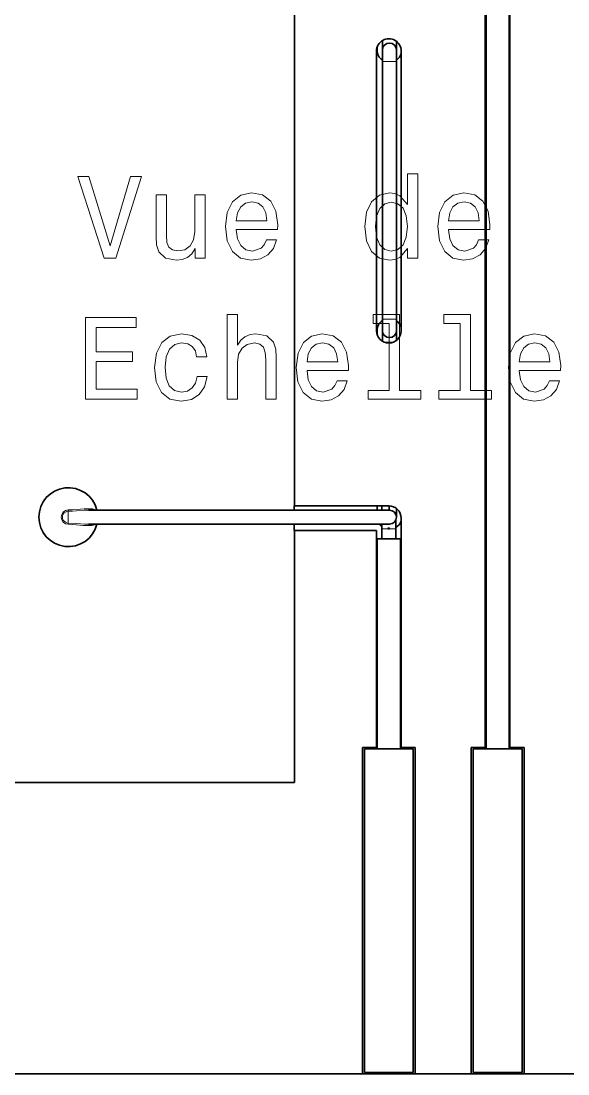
# Model space of a CAD drawing. Extents: x 315 to 857, y 212 to 651.
# Drawn here: x 669.19 to 692.66, y 289.08 to 334.25 of the extents above; entities that cross this region are included whole.
import ezdxf

# ---------------------------------------------------------------- set-up
doc = ezdxf.new("R2010")
doc.units = 0

msp = doc.modelspace()

# ---------------------------------------------------------------- linework, layer by layer
at = {"color": 7, "lineweight": 35}
for p, q in [((680.916, 313.451), (680.916, 352.342)), ((689.11, 303.08), (689.11, 344.964)), ((690.168, 344.964), (690.168, 303.08)), ((689.14, 303.03), (689.14, 344.03)), ((690.14, 303.03), (690.14, 344.03)), ((652.739, 301.577), (680.916, 301.577)), ((683.836, 289.079), (645.169, 289.079)), ((701.549, 289.079), (645.169, 289.079))]:
    msp.add_line(p, q, dxfattribs=at)
at = {"color": 7, "lineweight": 35, "ltscale": 0.010143}
msp.add_line((684.694, 333.413), (684.694, 333.007), dxfattribs=at)
at = {"color": 7, "lineweight": 35, "ltscale": 0.009331}
msp.add_line((685.294, 333.38), (685.294, 333.007), dxfattribs=at)
at = {"color": 7, "lineweight": 35, "ltscale": 0.299998}
for p, q in [((684.441, 320.962), (684.441, 332.962)), ((685.5, 332.962), (685.5, 320.962))]:
    msp.add_line(p, q, dxfattribs=at)
at = {"color": 7, "lineweight": 35, "ltscale": 0.002743}
msp.add_line((684.465, 333.007), (684.465, 333.117), dxfattribs=at)
at = {"color": 7, "lineweight": 35, "ltscale": 0.0125}
for p, q in [((684.694, 333.007), (684.694, 332.507)), ((685.294, 333.007), (685.294, 332.507)), ((684.694, 320.966), (684.694, 321.466)), ((685.294, 320.966), (685.294, 321.466)), ((684.494, 313.266), (684.994, 313.266)), ((684.494, 312.666), (684.994, 312.666))]:
    msp.add_line(p, q, dxfattribs=at)
at = {"color": 7, "lineweight": 35, "ltscale": 0.276017}
for p, q in [((684.694, 332.507), (684.694, 321.466)), ((685.294, 332.507), (685.294, 321.466))]:
    msp.add_line(p, q, dxfattribs=at)
at = {"color": 7, "lineweight": 13, "ltscale": 0.015001}
for p, q in [((685.294, 332.507), (684.694, 332.507)), ((685.294, 321.466), (684.694, 321.466))]:
    msp.add_line(p, q, dxfattribs=at)
at = {"color": 7, "lineweight": 35, "ltscale": 0.003988}
msp.add_line((684.465, 320.807), (684.465, 320.966), dxfattribs=at)
at = {"color": 7, "lineweight": 35, "ltscale": 0.011384}
msp.add_line((684.694, 320.511), (684.694, 320.966), dxfattribs=at)
at = {"color": 7, "lineweight": 35, "ltscale": 0.010585}
msp.add_line((685.294, 320.543), (685.294, 320.966), dxfattribs=at)
at = {"color": 7, "lineweight": 13, "ltscale": 0.00932}
msp.add_line((685.157, 320.466), (684.784, 320.466), dxfattribs=at)
at = {"color": 7, "lineweight": 13, "ltscale": 0.001376}
for p, q in [((671.216, 313.273), (671.216, 313.218)), ((671.216, 312.659), (671.216, 312.714))]:
    msp.add_line(p, q, dxfattribs=at)
at = {"color": 7, "lineweight": 13, "ltscale": 0.006312}
msp.add_line((671.216, 313.218), (671.216, 312.966), dxfattribs=at)
at = {"color": 7, "lineweight": 35, "ltscale": 0.310155}
for p, q in [((684.494, 313.266), (672.088, 313.266)), ((684.494, 312.666), (672.088, 312.666))]:
    msp.add_line(p, q, dxfattribs=at)
at = {"color": 7, "lineweight": 35, "ltscale": 0.004631}
for p, q in [((680.912, 313.266), (680.912, 313.451)), ((684.67, 313.266), (684.67, 313.451))]:
    msp.add_line(p, q, dxfattribs=at)
at = {"color": 7, "lineweight": 35, "ltscale": 0.000100708}
msp.add_line((680.912, 313.451), (680.916, 313.451), dxfattribs=at)
at = {"color": 7, "lineweight": 35, "ltscale": 0.101004}
msp.add_line((680.916, 313.451), (684.956, 313.451), dxfattribs=at)
at = {"color": 7, "lineweight": 35, "ltscale": 0.004623}
msp.add_line((684.465, 313.266), (684.465, 313.451), dxfattribs=at)
at = {"color": 7, "lineweight": 35, "ltscale": 0.000326821}
msp.add_line((684.956, 313.451), (684.969, 313.452), dxfattribs=at)
at = {"color": 7, "lineweight": 35, "ltscale": 0.004659}
msp.add_line((684.982, 313.266), (684.982, 313.452), dxfattribs=at)
at = {"color": 7, "lineweight": 35, "ltscale": 0.009376}
msp.add_line((685.294, 312.966), (685.294, 313.341), dxfattribs=at)
at = {"color": 7, "lineweight": 13, "ltscale": 0.006311}
msp.add_line((671.216, 312.966), (671.216, 312.714), dxfattribs=at)
at = {"color": 7, "lineweight": 35, "ltscale": 0.006836}
msp.add_line((680.912, 312.393), (680.912, 312.666), dxfattribs=at)
at = {"color": 7, "lineweight": 35, "ltscale": 0.00501}
msp.add_line((684.67, 312.466), (684.67, 312.666), dxfattribs=at)
at = {"color": 7, "lineweight": 35, "ltscale": 0.009568}
msp.add_line((685.27, 312.466), (685.27, 312.849), dxfattribs=at)
at = {"color": 7, "lineweight": 35, "ltscale": 0.246049}
msp.add_line((685.5, 312.922), (685.5, 303.08), dxfattribs=at)
at = {"color": 7, "lineweight": 35, "ltscale": 0.000102234}
msp.add_line((680.912, 312.393), (680.916, 312.393), dxfattribs=at)
at = {"color": 7, "lineweight": 35, "ltscale": 0.088135}
msp.add_line((684.441, 312.393), (680.916, 312.393), dxfattribs=at)
at = {"color": 7, "lineweight": 35, "ltscale": 0.270382}
msp.add_line((680.916, 301.577), (680.916, 312.393), dxfattribs=at)
at = {"color": 7, "lineweight": 35, "ltscale": 0.232819}
msp.add_line((684.441, 303.08), (684.441, 312.393), dxfattribs=at)
at = {"color": 7, "lineweight": 13, "ltscale": 0.00692}
for p, q in [((684.67, 312.466), (684.947, 312.466)), ((684.993, 312.466), (685.27, 312.466))]:
    msp.add_line(p, q, dxfattribs=at)
at = {"color": 7, "lineweight": 35, "ltscale": 0.010909}
for p, q in [((684.67, 312.466), (684.67, 312.03)), ((685.27, 312.466), (685.27, 312.03))]:
    msp.add_line(p, q, dxfattribs=at)
at = {"color": 7, "lineweight": 35, "ltscale": 0.001161}
msp.add_line((684.947, 312.466), (684.993, 312.466), dxfattribs=at)
at = {"color": 7, "lineweight": 35, "ltscale": 0.025}
msp.add_line((685.47, 312.03), (684.47, 312.03), dxfattribs=at)
at = {"color": 7, "lineweight": 35, "ltscale": 0.225}
for p, q in [((684.47, 303.03), (684.47, 312.03)), ((685.47, 303.03), (685.47, 312.03))]:
    msp.add_line(p, q, dxfattribs=at)
at = {"color": 7, "lineweight": 35, "ltscale": 0.015125}
for p, q in [((683.836, 303.08), (684.441, 303.08)), ((685.5, 303.08), (686.105, 303.08))]:
    msp.add_line(p, q, dxfattribs=at)
at = {"color": 7, "lineweight": 35, "ltscale": 0.350005}
for p, q in [((683.836, 289.08), (683.836, 303.08)), ((686.105, 303.08), (686.105, 289.08)), ((688.505, 289.08), (688.505, 303.08)), ((690.773, 303.08), (690.773, 289.08))]:
    msp.add_line(p, q, dxfattribs=at)
at = {"color": 7, "lineweight": 35, "ltscale": 0.052499}
for p, q in [((683.921, 303.03), (686.021, 303.03)), ((690.689, 303.03), (688.589, 303.03)), ((683.921, 289.134), (686.021, 289.134)), ((690.689, 289.134), (688.589, 289.134))]:
    msp.add_line(p, q, dxfattribs=at)
at = {"color": 7, "lineweight": 35, "ltscale": 0.347379}
for p, q in [((683.921, 289.134), (683.921, 303.03)), ((686.021, 289.134), (686.021, 303.03)), ((688.589, 289.134), (688.589, 303.03)), ((690.689, 289.134), (690.689, 303.03))]:
    msp.add_line(p, q, dxfattribs=at)
at = {"color": 7, "lineweight": 35, "ltscale": 0.015115}
msp.add_line((688.505, 303.08), (689.11, 303.08), dxfattribs=at)
at = {"color": 7, "lineweight": 35, "ltscale": 0.015132}
msp.add_line((690.168, 303.08), (690.773, 303.08), dxfattribs=at)
at = {"color": 7, "lineweight": 35, "ltscale": 0.060013}
msp.add_line((688.505, 289.079), (686.105, 289.079), dxfattribs=at)
at = {"color": 7, "lineweight": 35, "ltscale": 0.269382}
msp.add_line((701.549, 289.079), (690.773, 289.079), dxfattribs=at)
at = {"color": 7, "lineweight": 13}
for points in [[(673.884, 327.584), (673.006, 324.604), (672.103, 327.584), (671.624, 327.584), (672.754, 324.079), (673.258, 324.079), (674.363, 327.584)], [(685.771, 324.498), (685.771, 324.079), (686.214, 324.079), (686.214, 327.7), (685.776, 327.7), (685.776, 326.374), (685.438, 326.757), (685.231, 326.848), (684.994, 326.883), (684.565, 326.783), (684.232, 326.5), (684.016, 326.046), (683.94, 325.436), (684.016, 324.826), (684.232, 324.367), (684.565, 324.079), (684.994, 323.984), (685.231, 324.019), (685.443, 324.11)], [(677.086, 326.788), (676.642, 326.788), (676.642, 325.224), (676.592, 324.861), (676.446, 324.599), (676.219, 324.438), (675.921, 324.387), (675.684, 324.427), (675.533, 324.548), (675.447, 324.755), (675.427, 325.048), (675.427, 326.788), (674.983, 326.788), (674.983, 325.007), (674.998, 324.649), (675.094, 324.352), (675.387, 324.079), (675.856, 323.984), (676.108, 324.019), (676.325, 324.11), (676.511, 324.266), (676.662, 324.493), (676.662, 324.079), (677.086, 324.079)], [(678.423, 325.305), (680.198, 325.305), (680.203, 325.512), (680.122, 326.092), (679.9, 326.525), (679.547, 326.788), (679.078, 326.883), (678.619, 326.783), (678.266, 326.5), (678.039, 326.041), (677.959, 325.436), (678.034, 324.816), (678.261, 324.362), (678.609, 324.079), (679.063, 323.984), (679.456, 324.049), (679.779, 324.221), (680.016, 324.493), (680.152, 324.856), (679.714, 324.856), (679.623, 324.654), (679.492, 324.503), (679.119, 324.382), (678.831, 324.438), (678.614, 324.614), (678.473, 324.901), (678.423, 325.29)], [(687.531, 325.305), (689.306, 325.305), (689.311, 325.512), (689.23, 326.092), (689.008, 326.525), (688.655, 326.788), (688.186, 326.883), (687.727, 326.783), (687.374, 326.5), (687.147, 326.041), (687.067, 325.436), (687.142, 324.816), (687.369, 324.362), (687.717, 324.079), (688.171, 323.984), (688.564, 324.049), (688.887, 324.221), (689.124, 324.493), (689.26, 324.856), (688.822, 324.856), (688.731, 324.654), (688.6, 324.503), (688.227, 324.382), (687.939, 324.438), (687.722, 324.614), (687.581, 324.901), (687.531, 325.29)], [(678.423, 325.678), (678.478, 326.026), (678.614, 326.283), (678.821, 326.44), (679.093, 326.495), (679.361, 326.44), (679.567, 326.283), (679.693, 326.026), (679.739, 325.678)], [(685.07, 326.485), (685.362, 326.414), (685.584, 326.218), (685.715, 325.89), (685.766, 325.436), (685.715, 324.977), (685.584, 324.649), (685.362, 324.448), (685.07, 324.382), (684.792, 324.448), (684.58, 324.649), (684.439, 324.982), (684.394, 325.436), (684.439, 325.885), (684.58, 326.213), (684.792, 326.414)], [(687.531, 325.678), (687.586, 326.026), (687.722, 326.283), (687.929, 326.44), (688.201, 326.495), (688.469, 326.44), (688.675, 326.283), (688.802, 326.026), (688.847, 325.678)], [(678.034, 318.033), (678.478, 318.033), (678.478, 319.596), (678.523, 319.954), (678.67, 320.216), (678.897, 320.378), (679.199, 320.438), (679.441, 320.388), (679.593, 320.252), (679.668, 320.025), (679.693, 319.722), (679.693, 318.033), (680.137, 318.033), (680.137, 319.813), (680.117, 320.171), (680.026, 320.468), (679.729, 320.741), (679.265, 320.837), (679.013, 320.801), (678.796, 320.706), (678.614, 320.554), (678.478, 320.347), (678.478, 321.654), (678.034, 321.654)], [(684.989, 321.28), (684.989, 318.406), (684.076, 318.406), (684.076, 318.033), (686.34, 318.033), (686.34, 318.406), (685.433, 318.406), (685.433, 321.654), (684.293, 321.654), (684.293, 321.28)], [(688.025, 321.28), (688.025, 318.406), (687.112, 318.406), (687.112, 318.033), (689.376, 318.033), (689.376, 318.406), (688.469, 318.406), (688.469, 321.654), (687.329, 321.654), (687.329, 321.28)], [(671.947, 318.033), (674.166, 318.033), (674.166, 318.456), (672.411, 318.456), (672.411, 319.641), (673.974, 319.641), (673.974, 320.06), (672.411, 320.06), (672.411, 321.109), (674.126, 321.109), (674.126, 321.533), (671.947, 321.533)], [(676.723, 319.843), (677.162, 319.843), (677.071, 320.247), (676.854, 320.564), (676.516, 320.761), (676.077, 320.837), (675.593, 320.736), (675.225, 320.453), (674.993, 319.994), (674.912, 319.379), (674.988, 318.769), (675.215, 318.315), (675.573, 318.033), (676.062, 317.937), (676.496, 318.012), (676.834, 318.224), (677.066, 318.557), (677.167, 319.001), (676.743, 319.001), (676.667, 318.718), (676.526, 318.507), (676.325, 318.376), (676.077, 318.335), (675.77, 318.401), (675.548, 318.602), (675.412, 318.93), (675.366, 319.394), (675.412, 319.848), (675.553, 320.176), (675.78, 320.378), (676.077, 320.448), (676.34, 320.403), (676.536, 320.287), (676.667, 320.095)], [(681.459, 319.258), (683.234, 319.258), (683.239, 319.465), (683.158, 320.045), (682.936, 320.479), (682.583, 320.741), (682.114, 320.837), (681.655, 320.736), (681.302, 320.453), (681.075, 319.994), (680.995, 319.389), (681.07, 318.769), (681.297, 318.315), (681.645, 318.033), (682.099, 317.937), (682.492, 318.002), (682.815, 318.174), (683.052, 318.446), (683.188, 318.809), (682.75, 318.809), (682.659, 318.608), (682.528, 318.456), (682.155, 318.335), (681.867, 318.391), (681.65, 318.567), (681.509, 318.855), (681.459, 319.243)], [(690.567, 319.258), (692.342, 319.258), (692.347, 319.465), (692.266, 320.045), (692.044, 320.479), (691.691, 320.741), (691.222, 320.837), (690.763, 320.736), (690.41, 320.453), (690.183, 319.994), (690.103, 319.389), (690.178, 318.769), (690.405, 318.315), (690.753, 318.033), (691.207, 317.937), (691.6, 318.002), (691.923, 318.174), (692.16, 318.446), (692.296, 318.809), (691.858, 318.809), (691.767, 318.608), (691.636, 318.456), (691.263, 318.335), (690.975, 318.391), (690.758, 318.567), (690.617, 318.855), (690.567, 319.243)], [(681.459, 319.631), (681.514, 319.979), (681.65, 320.236), (681.857, 320.393), (682.129, 320.448), (682.397, 320.393), (682.603, 320.236), (682.729, 319.979), (682.775, 319.631)], [(690.567, 319.631), (690.622, 319.979), (690.758, 320.236), (690.965, 320.393), (691.237, 320.448), (691.505, 320.393), (691.711, 320.236), (691.838, 319.979), (691.883, 319.631)]]:
    msp.add_lwpolyline(points, close=True, dxfattribs=at)
for points in [[(672.418, 313.266), (672.252, 313.316), (672.135, 313.329), (671.899, 313.325), (671.739, 313.311), (671.387, 313.279)], [(672.088, 313.266), (671.896, 313.259), (671.574, 313.234), (671.394, 313.223)], [(671.216, 312.714), (671.55, 312.7), (671.921, 312.671), (672.088, 312.666)], [(671.216, 312.659), (671.557, 312.64), (671.858, 312.61), (672.038, 312.601), (672.212, 312.61), (672.296, 312.625), (672.417, 312.666)]]:
    msp.add_lwpolyline(points, dxfattribs=at)
at = {"color": 7, "lineweight": 35}
msp.add_lwpolyline([(684.947, 312.466), (684.961, 312.501), (684.983, 312.497), (684.993, 312.466)], dxfattribs=at)
for centre, radius, start, end in [((684.971, 332.962), 0.529, 0.0068, 180.0154), ((684.994, 333.007), 0.529, 180.0166, 235.4836), ((684.994, 333.007), 0.3, 0, 180), ((684.995, 333.007), 0.528, 304.4851, 343.0231), ((684.993, 320.967), 0.528, 124.4903, 180.0407), ((684.991, 320.964), 0.532, 17.1825, 55.3865), ((684.971, 320.962), 0.529, 179.9911, 359.9891), ((684.994, 320.966), 0.3, 180, 360), ((671.216, 312.966), 1.264, 13.7306, 346.2694), ((684.969, 312.922), 0.531, 359.9986, 90.0025), ((684.994, 312.966), 0.3, 270, 90), ((684.996, 312.968), 0.532, 214.62, 232.1817), ((684.995, 312.966), 0.528, 301.3999, 343.0158)]:
    msp.add_arc(centre, radius, start, end, dxfattribs=at)
at = {"color": 7, "lineweight": 13}
for centre, radius, start, end in [((671.216, 312.966), 0.307, 90, 180), ((671.216, 312.966), 0.252, 90, 270.0001), ((671.214, 316.196), 2.923, 270.0453, 273.3951), ((671.214, 317.067), 3.849, 270.0352, 272.6802), ((671.216, 312.966), 0.307, 180, 270)]:
    msp.add_arc(centre, radius, start, end, dxfattribs=at)

doc.saveas('drawing.dxf')
